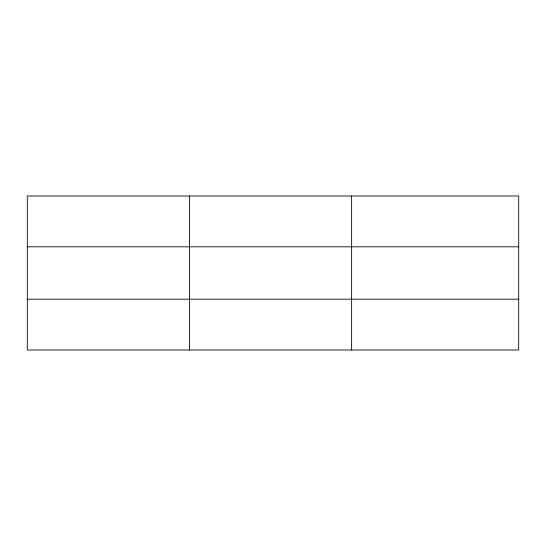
<?xml version="1.0" encoding="UTF-8"?>
<svg xmlns="http://www.w3.org/2000/svg" width="546" height="546" viewBox="0 0 546 546"><rect width="100%" height="100%" fill="white"/><g stroke="black" fill="none" stroke-linecap="round" stroke-linejoin="round"><path stroke-width="0.82" d="M189.462 350L189.462 196M351.624 350L351.624 196M518.7 246.819L518.7 196L27.3 196L27.3 350L518.7 350L518.7 246.819L27.3 246.819M27.3 299.181L518.7 299.181"/></g></svg>
